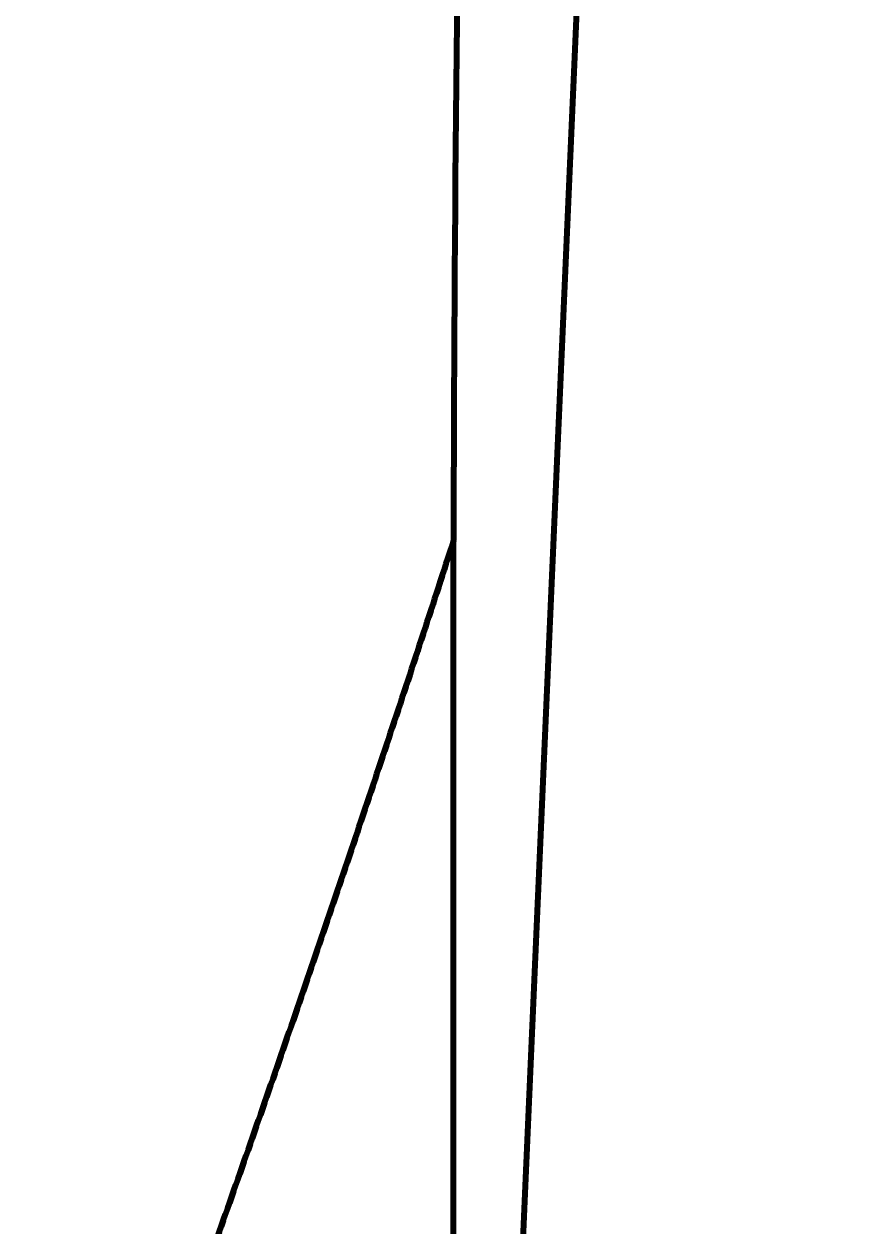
# Model space of a CAD drawing. Header units: millimetres. Extents: x -92220 to 11040, y -5929 to 27498.
# Drawn here: x 6838.368 to 6839.118, y 393.38 to 394.467 of the extents above; entities that cross this region are included whole.
import ezdxf

# ---------------------------------------------------------------- set-up
doc = ezdxf.new("R2010")
doc.units = ezdxf.units.MM
doc.layers.add('13 Канализация 2', color=7, linetype='Continuous')
doc.layers.add('33 Вода ветка 13', color=7, linetype='Continuous')
doc.styles.get("Standard").update_dxf_attribs({"font": 'arial.ttf'})
doc.dimstyles.new('ISO-25', dxfattribs={"dimtxt": 2.5, "dimasz": 2.5, "dimexe": 1.25, "dimexo": 0.625, "dimtad": 1, "dimtxsty": 'Standard', "dimcen": 2.5, "dimadec": 0, "dimazin": 0, "dimtfac": 1, "dimtmove": 0, "dimatfit": 3, "dimfxl": 1, "dimarcsym": 0})

# ---------------------------------------------------------------- blocks, each defined once
blk = doc.blocks.new('*D92')
at = {"layer": '13 Канализация 2', "color": 0, "lineweight": -2}
for p, q in [((6839.7773, 400), (6796.7179, 400)), ((6806.7179, 380), (6806.7179, 20)), ((6839.7773, 0), (6796.7179, 0))]:
    blk.add_line(p, q, dxfattribs=at)
at = {"layer": '13 Канализация 2', "color": 0}
for points in [[(6810.0513, 380), (6803.3846, 380), (6806.7179, 400)], [(6803.3846, 20), (6810.0513, 20), (6806.7179, 0)]]:
    blk.add_solid(points, dxfattribs=at)
at = {"layer": 'Defpoints', "color": 0}
for p in [(6839.7773, 400), (6806.7179, 0), (6839.7773, 0)]:
    blk.add_point(p, dxfattribs=at)
at = {"layer": '13 Канализация 2', "color": 0, "insert": (6790.2548, 200), "char_height": 12.5, "attachment_point": 5, "rotation": 90}
blk.add_mtext('400*', dxfattribs=at)
blk = doc.blocks.new('*D93')
at = {"layer": '13 Канализация 2', "color": 0, "lineweight": -2}
for p, q in [((6839.7773, 1000), (6761.3075, 1000)), ((6771.3075, 20), (6771.3075, 980)), ((6839.7773, 0), (6761.3075, 0))]:
    blk.add_line(p, q, dxfattribs=at)
at = {"layer": '13 Канализация 2', "color": 0}
for points in [[(6774.6408, 980), (6767.9742, 980), (6771.3075, 1000)], [(6767.9742, 20), (6774.6408, 20), (6771.3075, 0)]]:
    blk.add_solid(points, dxfattribs=at)
at = {"layer": 'Defpoints', "color": 0}
for p in [(6771.3075, 1000), (6839.7773, 1000), (6839.7773, 0)]:
    blk.add_point(p, dxfattribs=at)
at = {"layer": '13 Канализация 2', "color": 0, "insert": (6754.8443, 500), "char_height": 12.5, "attachment_point": 5, "rotation": 90}
blk.add_mtext('1000*', dxfattribs=at)
blk = doc.blocks.new('A$C1DB273BE')
at = {"color": 0, "lineweight": -2}
blk.add_line((-4.408, 12.1554), (-4.408, 6), dxfattribs=at)
blk.add_rational_spline([(-4.408, 6), (-4.1841, 6.6903), (-3.908, 7.3993)], [1, 1.00069694427, 1], degree=2, dxfattribs=at)
blk.add_open_spline([(-4.408, -6), (-4.408, -5.4361), (-4.4232, -4.7595), (-4.4787, -2.8847), (-4.535, -1.3117), (-4.535, 0), (-4.535, 1.3117), (-4.4787, 2.8847), (-4.4232, 4.7595), (-4.408, 5.4361), (-4.408, 6)], degree=3, knots=[-0.562687, -0.562687, -0.562687, -0.562687, -0.393512, -0.393512, 0, 0, 0, 0.393512, 0.393512, 0.562687, 0.562687, 0.562687, 0.562687], dxfattribs=at)

msp = doc.modelspace()

# ---------------------------------------------------------------- linework, layer by layer
at = {"layer": '13 Канализация 2', "lineweight": 80}
msp.add_line((6839.8203, 416.3045), (6838.3966, 383.6955), dxfattribs=at)

# ---------------------------------------------------------------- block references
at = {"layer": '33 Вода ветка 13', "color": 4, "lineweight": 80, "rotation": 180}
msp.add_blockref('A$C1DB273BE', (6834.3484, 400), dxfattribs=at)

# ---------------------------------------------------------------- dimensions: what is measured, and where the dimension line sits
at = {"layer": '13 Канализация 2'}
for base, p1, p2, picture, middle in [((6771.3075, 1000), (6839.7773, 0), (6839.7773, 1000), '*D93', (6754.8443, 500)), ((6806.7179, 0), (6839.7773, 400), (6839.7773, 0), '*D92', (6790.2548, 200))]:
    dim = msp.add_linear_dim(base=base, p1=p1, p2=p2, angle=90, dimstyle='ISO-25', override={"dimtxt": 12.5, "dimasz": 20, "dimexe": 10, "dimexo": 0, "dimgap": 10, "dimdec": 0, "dimpost": '*'}, dxfattribs=at)
    dim.commit()
    dim.dimension.update_dxf_attribs({"geometry": picture, "text_midpoint": middle})

doc.saveas('drawing.dxf')
